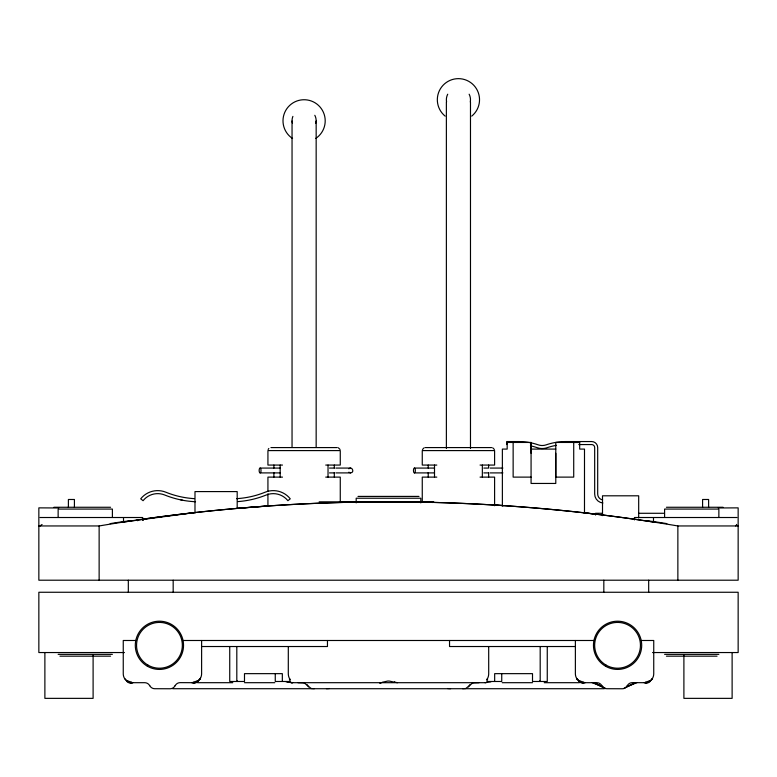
<?xml version="1.0" encoding="UTF-8"?>
<svg xmlns="http://www.w3.org/2000/svg" width="777" height="777" viewBox="0 0 777 777"><rect width="100%" height="100%" fill="white"/><g stroke="black" fill="none" stroke-linecap="round" stroke-linejoin="round"><path stroke-width="1.17" d="M112.393 517.288L112.393 509.071L58.139 509.071L58.139 517.288M288.306 646.571L288.296 673.309A10.781 10.567 -90 0 0 289.84 679.205M531.07 453.292L531.07 442.453L507.177 442.453L507.177 449.087L502.369 449.087L502.379 506.002M555.788 453.292L555.788 477.117L573.717 477.117L573.717 442.453L579.681 442.453L579.681 449.087L584.498 449.087L584.489 513.267M708.614 507.303L708.614 499.485L702.593 499.485L702.583 507.303M315.734 123.232L316.161 121.018M652.35 678.612L650.291 680.914M268.143 449.485L268.813 448.465M422.465 449.485L424.164 447.795M199.932 679.049L200.408 678.292L198.164 680.914M652.126 678.952L651.66 679.574M465.763 688.539L472.824 682.876M468.405 686.936L470.221 684.469M199.854 679.147L199.339 679.797M175.146 685.722A5.653 5.653 0 0 1 180.041 682.643L193.104 682.692A8.168 8.168 0 0 0 197.756 681.206L199.708 679.341A9.392 9.392 0 0 0 201.612 673.649L201.622 640.491M627.282 685.722A5.653 5.653 0 0 1 632.167 682.643L645.231 682.692A8.168 8.168 0 0 0 649.893 681.206L651.845 679.341A9.392 9.392 0 0 0 653.739 673.649L653.748 640.491L641.054 640.491M289.394 679.739L290.015 679.098L290.015 681.487L275.262 681.487L275.262 673.649M348.815 468.784C352.068 465.753 354.992 472.727 350.524 472.902L335.858 472.902M623.717 688.539L635.217 682.692L626.369 686.936L636.878 682.692M382.235 682.264L387.674 681.07A7.391 4.361 0 0 1 389.471 681.099L394.881 682.303M194.017 512.684L123.514 522.037L123.514 517.511M484.994 682.692L490.879 681.856M237.053 508.411L268.308 505.982M326.457 688.713L329.448 688.539M462.655 688.713L465.646 688.539M479.059 682.692L472.95 682.876M346.921 502.331L356.371 502.136M718.259 507.964L738.15 507.867L738.15 580.205L38.85 580.205L38.85 507.867L58.741 507.964M132.537 682.692L132.867 682.692M132.76 682.692L131.342 682.682L132.1 682.692M585.217 682.692L583.478 682.682L584.45 682.692M396.853 682.692L397.503 682.692M644.91 682.692L645.658 682.682L644.133 682.692M579.681 442.453L555.788 442.453L555.788 483.449L531.07 483.449L531.07 442.453M578.758 444.561L591.656 444.561A3.011 3.011 0 0 1 594.677 447.581L594.677 493.997A9.042 9.042 0 0 0 602.903 503.001M270.94 447.581L337.257 447.581M425.272 447.581L491.588 447.581M531.07 449.087L555.788 449.087M282.488 465.064L267.929 465.064L267.929 450.592L340.268 450.592L340.268 465.064L325.718 465.064M436.81 465.064L422.261 465.064L422.261 450.592L494.599 450.592L494.599 465.064L480.05 465.064M260.081 468.075A2.409 0.942 -90 0 1 260.897 471.697A2.409 0.942 -90 0 1 259.275 471.697A2.409 0.942 -90 0 1 260.081 468.075L280.079 468.075M329.516 468.075L334.275 468.075M335.858 468.075L350.524 468.075M414.413 468.075A2.409 0.942 -90 0 1 415.229 471.697A2.409 0.942 -90 0 1 413.597 471.697A2.409 0.942 -90 0 1 414.413 468.075L434.411 468.075M483.838 468.075L488.607 468.075L488.636 465.064M490.19 468.075L502.904 468.075M260.081 472.902L280.079 472.902M329.516 472.902L334.275 472.902M414.413 472.902L434.411 472.902M483.838 472.902L488.607 472.902M490.19 472.902L502.904 472.902M282.488 477.117L267.929 477.117L267.929 491.433M325.718 477.117L340.268 477.117L340.268 502.165M436.81 477.117L422.261 477.117L422.261 502.165M480.05 477.117L494.599 477.117L494.599 505.74M531.07 477.117L513.141 477.117L513.141 442.453M357.993 496.406L419.007 496.406M319.172 501.835L433.712 501.835M53.924 507.264L110.587 507.264M666.413 507.264L723.076 507.264M585.78 513.286L587.762 513.286M602.505 513.286L595.551 513.286L595.551 515.044M638.684 513.286L664.16 513.286M40.054 517.511L142.541 517.511L143.356 520.435M736.946 517.511L634.459 517.511L634.459 519.92M38.85 525.951L99.135 525.951A1748.25 1748.25 0 0 1 677.865 525.951L738.15 525.951M135.946 640.491L123.252 640.491L123.252 673.649A9.45 9.45 0 0 0 124.631 678.593L126.709 680.914M182.663 640.491L594.337 640.491M201.622 646.522L327.457 646.522L327.467 640.491M575.378 646.522L449.543 646.522L449.533 640.491M124.456 652.544L38.85 652.544L38.85 592.259L738.15 592.259L738.15 652.544L652.544 652.544M58.139 654.351L112.393 654.351M664.597 654.351L718.861 654.351M59.946 656.167L110.587 656.167M666.413 656.167L717.054 656.167M197.523 682.692L232.779 682.692M244.473 682.692L274.796 682.692M290.967 682.692L486.033 682.692M502.204 682.692L532.527 682.692M544.221 682.692L579.477 682.692M304.05 682.876L297.941 682.692M311.354 688.539L314.345 688.713M447.552 688.539L450.543 688.713M172.649 688.713L604.351 688.713M191.783 682.692L193.522 682.682L192.55 682.692M291.618 682.653L292.696 682.692L287.772 681.856M286.121 681.856L292.006 682.692M182.857 500.291L180.74 499.873M350.524 472.902L348.815 472.193M592.259 682.692L602.767 686.936L593.919 682.692L605.429 688.539L594.677 682.692M304.176 682.876L311.237 688.539M492.696 447.795L494.386 449.485M338.364 447.795L340.064 449.485M578.836 680.914L576.66 678.418L577.068 679.049M487.606 679.739L486.985 679.098L486.985 681.487L501.738 681.487L501.738 673.649M577.661 679.797L577.146 679.147M124.602 678.544L127.107 681.215A8.168 8.168 0 0 0 131.769 682.692L144.833 682.692A5.653 5.653 0 0 1 149.718 685.722M306.808 684.469L308.595 686.936M137.286 519.648L137.665 520.745M292.045 121.018L292.463 123.232M488.694 646.571L488.704 673.309A10.761 10.557 90 0 1 487.16 679.205M732.119 652.544L732.119 698.358L683.896 698.358L683.896 654.953M718.861 517.288L718.861 509.071L664.597 509.071L664.607 517.288M677.865 525.951L677.865 580.205M653.486 517.511L653.486 522.037L634.459 519.221A1748.396 1748.396 0 0 0 142.541 519.221M648.678 580.205L648.678 592.259M638.684 517.958L638.684 495.804L602.505 495.804L602.505 515.627M603.826 580.205L603.826 592.259M575.378 640.491L575.378 673.649A9.45 9.45 0 0 0 576.767 678.593L579.244 681.215A8.168 8.168 0 0 0 583.896 682.692L596.959 682.692A5.653 5.653 0 0 1 601.854 685.722M547.261 646.522L547.261 681.487L532.507 681.487L532.507 673.649L494.667 673.649L494.667 681.487M540.19 646.522L540.19 681.487M539.568 680.992L539.568 681.487M506.662 444.561L506.662 441.55L518.56 441.55A60.285 60.285 0 0 1 538.267 444.862A12.053 12.053 0 0 0 546.144 444.862A60.285 60.285 0 0 1 565.85 441.55L591.656 441.55A6.031 6.031 0 0 1 597.688 447.581L597.688 493.997A6.031 6.031 0 0 0 602.622 499.922M488.636 472.601L488.636 477.117M482.352 465.064L482.352 477.117M470.483 101.913L470.483 448.436M446.377 101.913L446.377 448.436M434.508 465.064L434.508 477.117M432.323 501.835L432.323 502.554M428.224 465.064L428.224 468.075M428.224 472.601L428.224 477.117M420.813 502.894L420.813 498.222L356.187 498.222L356.187 502.894M334.314 465.064L334.314 468.075M334.314 472.601L334.314 477.117M328.03 465.064L328.03 477.117M316.161 122.552L316.161 447.377M292.045 122.552L292.045 447.377M282.333 681.487L282.333 673.649L244.493 673.649L244.493 681.487L229.739 681.487L229.739 646.522M280.176 465.064L280.176 477.117M273.892 465.064L273.892 468.075M273.892 472.601L273.892 477.117M267.929 493.813L267.929 505.74M237.432 680.992L237.432 681.487M237.189 508.216L237.189 491.588L194.988 491.588L194.988 512.966M236.81 646.522L236.81 681.487M173.174 580.205L173.174 592.259M142.541 517.511L142.541 520.221M128.322 580.205L128.322 592.259M99.135 525.951L99.135 580.205M93.104 654.953L93.104 698.358L44.881 698.358L44.881 652.544M74.417 507.303L74.417 499.485L68.395 499.485L68.386 507.303M175.087 685.683A5.653 5.653 0 0 1 170.202 688.762L154.662 688.713A5.653 5.653 0 0 1 149.776 685.683M627.224 685.683A5.653 5.653 0 0 1 622.338 688.762L606.798 688.713A5.653 5.653 0 0 1 601.913 685.683M131.022 683.371A7.935 5.643 -11.3 0 1 126.515 681.002M131.614 682.06A7.935 4.477 0.6 0 1 127.447 680.574M198.349 681.002A7.935 5.643 11.3 0 1 193.842 683.371M197.416 680.574A7.935 4.477 -0.6 0 1 193.25 682.06M380.885 683.362A8.013 1.855 -32.8 0 1 379.749 682.983M396.523 682.488A8.042 1.36 26 0 1 394.434 681.953M583.158 683.371A7.935 5.643 -11.3 0 1 578.651 681.002M583.75 682.06A7.935 4.477 0.6 0 1 579.584 680.574M650.485 681.002A7.935 5.643 11.3 0 1 645.978 683.371M649.553 680.574A7.935 4.477 -0.6 0 1 645.386 682.06M195.542 501.738A93.444 93.444 0 0 1 164.714 494.998A18.687 18.687 0 0 0 143.065 500.699L140.705 498.824A21.698 21.698 0 0 1 165.841 492.21A90.423 90.423 0 0 0 194.299 498.649M237.888 501.592A93.444 93.444 0 0 0 266.258 494.998A18.687 18.687 0 0 1 287.898 500.699L290.258 498.824A21.698 21.698 0 0 0 265.122 492.21A90.423 90.423 0 0 1 236.606 498.659M292.56 138.5A21.096 21.096 0 0 1 288.189 106.973A21.096 21.096 0 0 1 320.007 106.973A21.096 21.096 0 0 1 315.647 138.5M445.134 116.123A21.096 21.096 0 0 1 443.007 85.344A21.096 21.096 0 0 1 473.853 85.344A21.096 21.096 0 0 1 471.726 116.123M292.094 121.921A12.053 12.053 0 0 1 292.89 116.395M314.811 115.297A12.053 12.053 0 0 1 316.113 121.921M469.143 94.202A12.053 12.053 0 0 1 470.289 101.933M446.571 101.933A12.053 12.053 0 0 1 447.717 94.202M530.4 445.804A57.275 57.275 0 0 1 537.276 447.707A15.074 15.074 0 0 0 547.134 447.707A57.275 57.275 0 0 1 556.361 445.357M40.375 525.951A45.552 6.983 0 0 1 42.075 524.504M110.14 523.62A45.639 1.03 -9.9 0 1 130.206 520.833M646.794 520.833A45.639 1.03 9.9 0 1 666.86 523.62M494.026 505.021A1748.493 1748.493 0 0 1 503.496 505.623M583.857 512.781A1748.493 1748.493 0 0 1 595.638 514.151M736.635 524.426A45.552 9.159 -3.2 0 1 735.693 525.961M147.358 666.2A24.116 24.116 0 0 0 183.537 645.308A24.116 24.116 0 0 0 147.358 624.426A24.116 24.116 0 0 0 147.358 666.2M147.999 665.141A22.892 22.892 0 0 0 182.342 645.308A22.892 22.892 0 0 0 147.999 625.485A22.892 22.892 0 0 0 147.999 665.141M605.526 666.2A24.116 24.116 0 0 0 641.695 645.308A24.116 24.116 0 0 0 605.526 624.426A24.116 24.116 0 0 0 605.526 666.2M606.109 665.141A22.892 22.892 0 0 0 640.452 645.318A22.892 22.892 0 0 0 606.109 625.485A22.892 22.892 0 0 0 606.109 665.141"/></g></svg>
